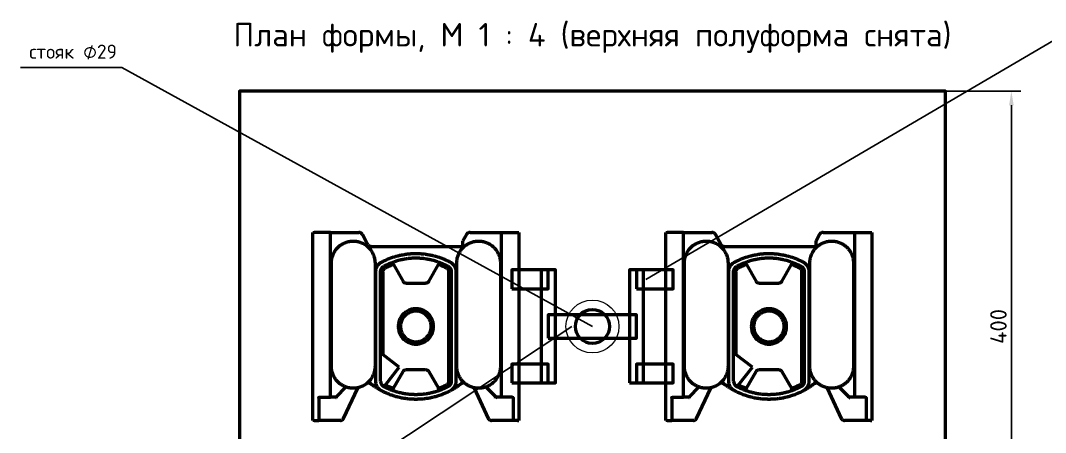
# Model space of a CAD drawing. Header units: millimetres. Extents: x 0 to 841, y 0 to 594.
# Drawn here: x 208.5 to 426.2, y 102.5 to 190 of the extents above; entities that cross this region are included whole.
import ezdxf
from ezdxf.enums import TextEntityAlignment as Align

# ---------------------------------------------------------------- set-up
doc = ezdxf.new("R2010")
doc.units = ezdxf.units.MM
doc.header["$LTSCALE"] = 0.35
doc.layers.add('08_ТЕКСТ', color=7, linetype='Continuous')
doc.layers.add('09_РАЗМЕРЫ', color=7, linetype='Continuous')
doc.layers.add('20_ВИДИМЫЕ', color=7, linetype='Continuous', lineweight=50)
doc.layers.add('22_ТОНКИЕ', color=7, linetype='Continuous', lineweight=18)
doc.styles.add('ГОСТ', font='isocpeur.ttf')
doc.dimstyles.new('ГОСТ', dxfattribs={"dimtxt": 3.5, "dimasz": 3, "dimexe": 2, "dimexo": 0, "dimgap": 1, "dimtad": 1, "dimdec": 1, "dimtxsty": 'ГОСТ', "dimcen": 2.5, "dimclrd": 7, "dimclre": 7, "dimclrt": 7, "dimazin": 3, "dimtfac": 1, "dimtmove": 0, "dimatfit": 3, "dimarcsym": 0})

msp = doc.modelspace()

# ---------------------------------------------------------------- linework, layer by layer
at = {"layer": '09_РАЗМЕРЫ'}
for p, q in [((341.38, 135), (430, 187)), ((230, 180), (208.5, 180)), ((330, 125), (230, 180)), ((325.62, 125), (220, 55))]:
    msp.add_line(p, q, dxfattribs=at)
at = {"layer": '20_ВИДИМЫЕ'}
for points in [[(255, 75), (405, 75), (405, 175), (255, 175)], [(312.88, 133), (320.62, 133), (320.62, 137), (312.88, 137)], [(319.12, 113), (322.12, 113), (322.12, 137), (319.12, 137)], [(337.88, 113), (340.88, 113), (340.88, 137), (337.88, 137)], [(339.38, 133), (347.12, 133), (347.12, 137), (339.38, 137)], [(320.62, 122.5), (339.38, 122.5), (339.38, 127.5), (320.62, 127.5)], [(312.88, 113), (320.62, 113), (320.62, 117), (312.88, 117)], [(339.38, 113), (347.12, 113), (347.12, 117), (339.38, 117)]]:
    msp.add_lwpolyline(points, close=True, dxfattribs=at)
for points in [[(270.62, 145), (270.63, 145), (270.66, 145), (270.69, 145), (270.75, 145), (270.82, 145), (270.9, 145)], [(270.62, 105), (270.62, 145)], [(274.36, 145), (270.9, 145)], [(274.36, 145), (274.37, 145), (274.39, 145), (274.43, 145), (274.49, 145), (274.55, 145), (274.61, 145)], [(274.36, 110), (274.36, 145)], [(274.61, 145), (280.35, 145)], [(281.12, 144.54), (281.04, 144.67), (280.93, 144.78), (280.8, 144.88), (280.66, 144.94), (280.51, 144.99), (280.35, 145)], [(282.25, 142.46), (281.12, 144.54)], [(303.25, 144.55), (302.5, 143.18)], [(304.02, 145), (303.86, 144.99), (303.71, 144.94), (303.57, 144.88), (303.45, 144.79), (303.34, 144.67), (303.25, 144.55)], [(304.02, 145), (310.39, 145)], [(310.39, 145), (310.45, 145), (310.51, 145), (310.57, 145), (310.61, 145), (310.63, 145), (310.64, 145)], [(310.64, 145), (314.1, 145)], [(310.64, 145), (310.64, 110)], [(314.1, 145), (314.18, 145), (314.25, 145), (314.31, 145), (314.34, 145), (314.37, 145), (314.38, 145)], [(314.38, 145), (314.38, 105)], [(345.62, 145), (345.63, 145), (345.66, 145), (345.69, 145), (345.75, 145), (345.82, 145), (345.9, 145)], [(345.62, 105), (345.62, 145)], [(349.36, 145), (345.9, 145)], [(349.36, 145), (349.37, 145), (349.39, 145), (349.43, 145), (349.49, 145), (349.55, 145), (349.61, 145)], [(349.36, 110), (349.36, 145)], [(349.61, 145), (355.35, 145)], [(356.12, 144.54), (356.04, 144.67), (355.93, 144.78), (355.8, 144.88), (355.66, 144.94), (355.51, 144.99), (355.35, 145)], [(357.25, 142.46), (356.12, 144.54)], [(378.25, 144.55), (377.5, 143.18)], [(379.02, 145), (378.86, 144.99), (378.71, 144.94), (378.57, 144.88), (378.45, 144.79), (378.34, 144.67), (378.25, 144.55)], [(379.02, 145), (385.39, 145)], [(385.39, 145), (385.45, 145), (385.51, 145), (385.57, 145), (385.61, 145), (385.63, 145), (385.64, 145)], [(385.64, 145), (389.1, 145)], [(385.64, 145), (385.64, 110)], [(389.1, 145), (389.18, 145), (389.25, 145), (389.31, 145), (389.34, 145), (389.37, 145), (389.38, 145)], [(389.38, 145), (389.38, 105)], [(274.56, 138.5), (274.56, 138.7), (274.57, 138.9), (274.59, 139.1), (274.63, 139.3), (274.66, 139.5), (274.71, 139.7), (274.77, 139.89), (274.83, 140.08), (274.91, 140.27), (274.99, 140.45), (275.08, 140.64), (275.17, 140.81), (275.28, 140.99), (275.39, 141.15), (275.51, 141.32), (275.64, 141.47), (275.77, 141.62), (275.91, 141.77), (276.06, 141.91), (276.21, 142.04), (276.36, 142.17), (276.53, 142.29), (276.69, 142.4), (276.87, 142.51), (277.04, 142.6), (277.23, 142.69), (277.41, 142.77), (277.6, 142.85), (277.79, 142.91), (277.98, 142.97), (278.18, 143.02), (278.38, 143.05), (278.58, 143.09), (278.78, 143.11), (278.98, 143.12), (279.18, 143.12), (279.38, 143.12), (279.58, 143.11), (279.78, 143.09), (279.98, 143.05), (280.18, 143.02), (280.38, 142.97), (280.57, 142.91), (280.76, 142.85), (280.95, 142.77), (281.13, 142.69), (281.32, 142.6), (281.49, 142.51), (281.67, 142.4), (281.83, 142.29), (282, 142.17), (282.15, 142.04), (282.3, 141.91), (282.45, 141.77), (282.59, 141.62), (282.72, 141.47), (282.85, 141.32), (282.97, 141.15), (283.08, 140.99), (283.19, 140.81), (283.28, 140.64), (283.37, 140.45), (283.45, 140.27), (283.53, 140.08), (283.59, 139.89), (283.65, 139.7), (283.7, 139.5), (283.73, 139.3), (283.77, 139.1), (283.79, 138.9), (283.8, 138.7), (283.81, 138.5)], [(283.02, 142), (282.87, 142.01), (282.71, 142.06), (282.57, 142.12), (282.45, 142.22), (282.34, 142.33), (282.25, 142.46)], [(283.02, 142), (302.5, 142)], [(301.19, 138.5), (301.2, 138.7), (301.21, 138.9), (301.23, 139.1), (301.27, 139.3), (301.3, 139.5), (301.35, 139.7), (301.41, 139.89), (301.47, 140.08), (301.55, 140.27), (301.63, 140.45), (301.72, 140.64), (301.81, 140.81), (301.92, 140.99), (302.03, 141.15), (302.15, 141.32), (302.28, 141.47), (302.41, 141.62), (302.55, 141.77), (302.7, 141.91), (302.85, 142.04), (303, 142.17), (303.17, 142.29), (303.33, 142.4), (303.51, 142.51), (303.68, 142.6), (303.87, 142.69), (304.05, 142.77), (304.24, 142.85), (304.43, 142.91), (304.62, 142.97), (304.82, 143.02), (305.02, 143.05), (305.22, 143.09), (305.42, 143.11), (305.62, 143.12), (305.82, 143.12), (306.02, 143.12), (306.22, 143.11), (306.42, 143.09), (306.62, 143.05), (306.82, 143.02), (307.02, 142.97), (307.21, 142.91), (307.4, 142.85), (307.59, 142.77), (307.77, 142.69), (307.96, 142.6), (308.13, 142.51), (308.31, 142.4), (308.47, 142.29), (308.64, 142.17), (308.79, 142.04), (308.94, 141.91), (309.09, 141.77), (309.23, 141.62), (309.36, 141.47), (309.49, 141.32), (309.61, 141.15), (309.72, 140.99), (309.83, 140.81), (309.92, 140.64), (310.01, 140.45), (310.09, 140.27), (310.17, 140.08), (310.23, 139.89), (310.29, 139.7), (310.34, 139.5), (310.37, 139.3), (310.41, 139.1), (310.43, 138.9), (310.44, 138.7), (310.44, 138.5)], [(302.5, 142), (302.5, 143.18)], [(349.56, 138.5), (349.56, 138.7), (349.57, 138.9), (349.59, 139.1), (349.63, 139.3), (349.66, 139.5), (349.71, 139.7), (349.77, 139.89), (349.83, 140.08), (349.91, 140.27), (349.99, 140.45), (350.08, 140.64), (350.17, 140.81), (350.28, 140.99), (350.39, 141.15), (350.51, 141.32), (350.64, 141.47), (350.77, 141.62), (350.91, 141.77), (351.06, 141.91), (351.21, 142.04), (351.36, 142.17), (351.53, 142.29), (351.69, 142.4), (351.87, 142.51), (352.04, 142.6), (352.23, 142.69), (352.41, 142.77), (352.6, 142.85), (352.79, 142.91), (352.98, 142.97), (353.18, 143.02), (353.38, 143.05), (353.58, 143.09), (353.78, 143.11), (353.98, 143.12), (354.18, 143.12), (354.38, 143.12), (354.58, 143.11), (354.78, 143.09), (354.98, 143.05), (355.18, 143.02), (355.38, 142.97), (355.57, 142.91), (355.76, 142.85), (355.95, 142.77), (356.13, 142.69), (356.32, 142.6), (356.49, 142.51), (356.67, 142.4), (356.83, 142.29), (357, 142.17), (357.15, 142.04), (357.3, 141.91), (357.45, 141.77), (357.59, 141.62), (357.72, 141.47), (357.85, 141.32), (357.97, 141.15), (358.08, 140.99), (358.19, 140.81), (358.28, 140.64), (358.37, 140.45), (358.45, 140.27), (358.53, 140.08), (358.59, 139.89), (358.65, 139.7), (358.7, 139.5), (358.73, 139.3), (358.77, 139.1), (358.79, 138.9), (358.8, 138.7), (358.81, 138.5)], [(358.02, 142), (357.87, 142.01), (357.71, 142.06), (357.57, 142.12), (357.45, 142.22), (357.34, 142.33), (357.25, 142.46)], [(358.02, 142), (377.5, 142)], [(376.19, 138.5), (376.2, 138.7), (376.21, 138.9), (376.23, 139.1), (376.27, 139.3), (376.3, 139.5), (376.35, 139.7), (376.41, 139.89), (376.47, 140.08), (376.55, 140.27), (376.63, 140.45), (376.72, 140.64), (376.81, 140.81), (376.92, 140.99), (377.03, 141.15), (377.15, 141.32), (377.28, 141.47), (377.41, 141.62), (377.55, 141.77), (377.7, 141.91), (377.85, 142.04), (378, 142.17), (378.17, 142.29), (378.33, 142.4), (378.51, 142.51), (378.68, 142.6), (378.87, 142.69), (379.05, 142.77), (379.24, 142.85), (379.43, 142.91), (379.62, 142.97), (379.82, 143.02), (380.02, 143.05), (380.22, 143.09), (380.42, 143.11), (380.62, 143.12), (380.82, 143.12), (381.02, 143.12), (381.22, 143.11), (381.42, 143.09), (381.62, 143.05), (381.82, 143.02), (382.02, 142.97), (382.21, 142.91), (382.4, 142.85), (382.59, 142.77), (382.77, 142.69), (382.96, 142.6), (383.13, 142.51), (383.31, 142.4), (383.47, 142.29), (383.64, 142.17), (383.79, 142.04), (383.94, 141.91), (384.09, 141.77), (384.23, 141.62), (384.36, 141.47), (384.49, 141.32), (384.61, 141.15), (384.72, 140.99), (384.83, 140.81), (384.92, 140.64), (385.01, 140.45), (385.09, 140.27), (385.17, 140.08), (385.23, 139.89), (385.29, 139.7), (385.34, 139.5), (385.37, 139.3), (385.41, 139.1), (385.43, 138.9), (385.44, 138.7), (385.44, 138.5)], [(377.5, 142), (377.5, 143.18)], [(285.19, 138.67), (285.37, 138.76), (285.54, 138.85), (285.72, 138.94), (285.9, 139.03), (286.09, 139.11), (286.27, 139.19), (286.45, 139.27), (286.64, 139.35), (286.82, 139.42), (287.01, 139.5), (287.2, 139.57), (287.39, 139.63), (287.58, 139.7), (287.77, 139.76), (287.96, 139.82), (288.15, 139.88), (288.34, 139.93), (288.54, 139.98), (288.73, 140.03), (288.93, 140.08), (289.12, 140.13), (289.32, 140.17), (289.51, 140.21), (289.71, 140.25), (289.91, 140.28), (290.11, 140.31), (290.3, 140.34), (290.5, 140.37), (290.7, 140.4), (290.9, 140.42), (291.1, 140.44), (291.3, 140.45), (291.5, 140.47), (291.7, 140.48), (291.9, 140.49), (292.1, 140.49), (292.3, 140.5), (292.5, 140.5), (292.7, 140.5), (292.9, 140.49), (293.1, 140.49), (293.3, 140.48), (293.5, 140.47), (293.7, 140.45), (293.9, 140.44), (294.1, 140.42), (294.3, 140.4), (294.5, 140.37), (294.7, 140.34), (294.89, 140.31), (295.09, 140.28), (295.29, 140.25), (295.49, 140.21), (295.68, 140.17), (295.88, 140.13), (296.07, 140.08), (296.27, 140.03), (296.46, 139.98), (296.66, 139.93), (296.85, 139.88), (297.04, 139.82), (297.23, 139.76), (297.42, 139.7), (297.61, 139.63), (297.8, 139.57), (297.99, 139.5), (298.18, 139.42), (298.36, 139.35), (298.55, 139.27), (298.73, 139.19), (298.91, 139.11), (299.1, 139.03), (299.28, 138.94), (299.46, 138.85), (299.63, 138.76), (299.81, 138.67)], [(297.07, 138.76), (296.87, 138.82), (296.68, 138.88), (296.49, 138.94), (296.29, 139), (296.1, 139.05), (295.9, 139.1), (295.7, 139.14), (295.51, 139.18), (295.31, 139.23), (295.11, 139.26), (294.91, 139.3), (294.71, 139.33), (294.51, 139.36), (294.31, 139.39), (294.11, 139.41), (293.91, 139.43), (293.71, 139.45), (293.51, 139.46), (293.31, 139.48), (293.11, 139.49), (292.9, 139.49), (292.7, 139.5), (292.5, 139.5), (292.3, 139.5), (292.1, 139.49), (291.89, 139.49), (291.69, 139.48), (291.49, 139.46), (291.29, 139.45), (291.09, 139.43), (290.89, 139.41), (290.69, 139.39), (290.49, 139.36), (290.29, 139.33), (290.09, 139.3), (289.89, 139.26), (289.69, 139.23), (289.49, 139.18), (289.3, 139.14), (289.1, 139.1), (288.9, 139.05), (288.71, 139), (288.51, 138.94), (288.32, 138.88), (288.13, 138.82), (287.93, 138.76)], [(360.19, 138.67), (360.37, 138.76), (360.54, 138.85), (360.72, 138.94), (360.9, 139.03), (361.09, 139.11), (361.27, 139.19), (361.45, 139.27), (361.64, 139.35), (361.82, 139.42), (362.01, 139.5), (362.2, 139.57), (362.39, 139.63), (362.58, 139.7), (362.77, 139.76), (362.96, 139.82), (363.15, 139.88), (363.34, 139.93), (363.54, 139.98), (363.73, 140.03), (363.93, 140.08), (364.12, 140.13), (364.32, 140.17), (364.51, 140.21), (364.71, 140.25), (364.91, 140.28), (365.11, 140.31), (365.3, 140.34), (365.5, 140.37), (365.7, 140.4), (365.9, 140.42), (366.1, 140.44), (366.3, 140.45), (366.5, 140.47), (366.7, 140.48), (366.9, 140.49), (367.1, 140.49), (367.3, 140.5), (367.5, 140.5), (367.7, 140.5), (367.9, 140.49), (368.1, 140.49), (368.3, 140.48), (368.5, 140.47), (368.7, 140.45), (368.9, 140.44), (369.1, 140.42), (369.3, 140.4), (369.5, 140.37), (369.7, 140.34), (369.89, 140.31), (370.09, 140.28), (370.29, 140.25), (370.49, 140.21), (370.68, 140.17), (370.88, 140.13), (371.07, 140.08), (371.27, 140.03), (371.46, 139.98), (371.66, 139.93), (371.85, 139.88), (372.04, 139.82), (372.23, 139.76), (372.42, 139.7), (372.61, 139.63), (372.8, 139.57), (372.99, 139.5), (373.18, 139.42), (373.36, 139.35), (373.55, 139.27), (373.73, 139.19), (373.91, 139.11), (374.1, 139.03), (374.28, 138.94), (374.46, 138.85), (374.63, 138.76), (374.81, 138.67)], [(372.07, 138.76), (371.87, 138.82), (371.68, 138.88), (371.49, 138.94), (371.29, 139), (371.1, 139.05), (370.9, 139.1), (370.7, 139.14), (370.51, 139.18), (370.31, 139.23), (370.11, 139.26), (369.91, 139.3), (369.71, 139.33), (369.51, 139.36), (369.31, 139.39), (369.11, 139.41), (368.91, 139.43), (368.71, 139.45), (368.51, 139.46), (368.31, 139.48), (368.11, 139.49), (367.9, 139.49), (367.7, 139.5), (367.5, 139.5), (367.3, 139.5), (367.1, 139.49), (366.89, 139.49), (366.69, 139.48), (366.49, 139.46), (366.29, 139.45), (366.09, 139.43), (365.89, 139.41), (365.69, 139.39), (365.49, 139.36), (365.29, 139.33), (365.09, 139.3), (364.89, 139.26), (364.69, 139.23), (364.49, 139.18), (364.3, 139.14), (364.1, 139.1), (363.9, 139.05), (363.71, 139), (363.51, 138.94), (363.32, 138.88), (363.13, 138.82), (362.93, 138.76)], [(274.56, 138.5), (274.56, 138.62), (274.56, 138.74), (274.57, 138.86), (274.58, 138.98), (274.59, 139.1), (274.61, 139.22)], [(274.56, 116.5), (274.56, 138.5)], [(283.81, 138.5), (283.81, 116.5)], [(284, 136.68), (284.01, 136.89), (284.04, 137.09), (284.08, 137.28), (284.14, 137.48), (284.22, 137.66), (284.32, 137.84), (284.43, 138.01), (284.56, 138.17), (284.7, 138.31), (284.85, 138.45), (285.01, 138.56), (285.19, 138.67)], [(285, 136.68), (285.02, 136.91), (285.08, 137.12), (285.18, 137.33), (285.31, 137.51), (285.47, 137.66), (285.66, 137.79)], [(285.9, 137.34), (285.78, 137.27), (285.69, 137.18), (285.61, 137.07), (285.55, 136.95), (285.51, 136.82), (285.5, 136.68)], [(285.66, 137.79), (285.85, 137.89), (286.05, 137.99), (286.25, 138.08), (286.44, 138.17), (286.64, 138.26), (286.84, 138.35), (287.05, 138.44), (287.25, 138.52), (287.45, 138.59)], [(287.71, 138.15), (287.5, 138.08), (287.3, 138), (287.09, 137.91), (286.89, 137.83), (286.69, 137.74), (286.49, 137.64), (286.29, 137.55), (286.09, 137.45), (285.9, 137.34)], [(287.45, 138.59), (287.47, 138.6), (287.52, 138.62), (287.59, 138.65), (287.69, 138.68), (287.81, 138.72), (287.93, 138.76)], [(287.45, 138.59), (287.5, 138.52), (287.54, 138.45), (287.58, 138.37), (287.62, 138.3), (287.67, 138.23), (287.71, 138.15)], [(287.71, 138.15), (289.78, 134.56)], [(295.22, 134.56), (297.29, 138.15)], [(297.07, 138.76), (297.19, 138.72), (297.31, 138.68), (297.4, 138.65), (297.48, 138.62), (297.53, 138.6), (297.55, 138.59)], [(297.29, 138.15), (297.33, 138.23), (297.38, 138.3), (297.42, 138.37), (297.46, 138.45), (297.5, 138.52), (297.55, 138.59)], [(299.1, 137.34), (298.91, 137.45), (298.71, 137.55), (298.51, 137.64), (298.31, 137.74), (298.11, 137.83), (297.91, 137.91), (297.7, 138), (297.5, 138.08), (297.29, 138.15)], [(297.55, 138.59), (297.75, 138.52), (297.95, 138.44), (298.16, 138.35), (298.36, 138.26), (298.56, 138.17), (298.75, 138.08), (298.95, 137.99), (299.15, 137.89), (299.34, 137.79)], [(299.5, 136.68), (299.49, 136.82), (299.45, 136.95), (299.39, 137.07), (299.31, 137.18), (299.22, 137.27), (299.1, 137.34)], [(299.34, 137.79), (299.53, 137.66), (299.69, 137.51), (299.82, 137.33), (299.92, 137.12), (299.98, 136.91), (300, 136.68)], [(299.81, 138.67), (299.99, 138.56), (300.15, 138.45), (300.3, 138.31), (300.44, 138.17), (300.57, 138.01), (300.68, 137.84), (300.78, 137.66), (300.86, 137.48), (300.92, 137.28), (300.96, 137.09), (300.99, 136.89), (301, 136.68)], [(301.19, 116.5), (301.19, 138.5)], [(310.39, 139.22), (310.41, 139.1), (310.42, 138.98), (310.43, 138.86), (310.44, 138.74), (310.44, 138.62), (310.44, 138.5)], [(310.44, 138.5), (310.44, 116.5)], [(349.56, 138.5), (349.56, 138.62), (349.56, 138.74), (349.57, 138.86), (349.58, 138.98), (349.59, 139.1), (349.61, 139.22)], [(349.56, 116.5), (349.56, 138.5)], [(358.81, 138.5), (358.81, 116.5)], [(359, 136.68), (359.01, 136.89), (359.04, 137.09), (359.08, 137.28), (359.14, 137.48), (359.22, 137.66), (359.32, 137.84), (359.43, 138.01), (359.56, 138.17), (359.7, 138.31), (359.85, 138.45), (360.01, 138.56), (360.19, 138.67)], [(360, 136.68), (360.02, 136.91), (360.08, 137.12), (360.18, 137.33), (360.31, 137.51), (360.47, 137.66), (360.66, 137.79)], [(360.9, 137.34), (360.78, 137.27), (360.69, 137.18), (360.61, 137.07), (360.55, 136.95), (360.51, 136.82), (360.5, 136.68)], [(360.66, 137.79), (360.85, 137.89), (361.05, 137.99), (361.25, 138.08), (361.44, 138.17), (361.64, 138.26), (361.84, 138.35), (362.05, 138.44), (362.25, 138.52), (362.45, 138.59)], [(362.71, 138.15), (362.5, 138.08), (362.3, 138), (362.09, 137.91), (361.89, 137.83), (361.69, 137.74), (361.49, 137.64), (361.29, 137.55), (361.09, 137.45), (360.9, 137.34)], [(362.45, 138.59), (362.47, 138.6), (362.52, 138.62), (362.59, 138.65), (362.69, 138.68), (362.81, 138.72), (362.93, 138.76)], [(362.45, 138.59), (362.5, 138.52), (362.54, 138.45), (362.58, 138.37), (362.62, 138.3), (362.67, 138.23), (362.71, 138.15)], [(362.71, 138.15), (364.78, 134.56)], [(370.22, 134.56), (372.29, 138.15)], [(372.07, 138.76), (372.19, 138.72), (372.31, 138.68), (372.4, 138.65), (372.48, 138.62), (372.53, 138.6), (372.55, 138.59)], [(372.29, 138.15), (372.33, 138.23), (372.38, 138.3), (372.42, 138.37), (372.46, 138.45), (372.5, 138.52), (372.55, 138.59)], [(374.1, 137.34), (373.91, 137.45), (373.71, 137.55), (373.51, 137.64), (373.31, 137.74), (373.11, 137.83), (372.91, 137.91), (372.7, 138), (372.5, 138.08), (372.29, 138.15)], [(372.55, 138.59), (372.75, 138.52), (372.95, 138.44), (373.16, 138.35), (373.36, 138.26), (373.56, 138.17), (373.75, 138.08), (373.95, 137.99), (374.15, 137.89), (374.34, 137.79)], [(374.5, 136.68), (374.49, 136.82), (374.45, 136.95), (374.39, 137.07), (374.31, 137.18), (374.22, 137.27), (374.1, 137.34)], [(374.34, 137.79), (374.53, 137.66), (374.69, 137.51), (374.82, 137.33), (374.92, 137.12), (374.98, 136.91), (375, 136.68)], [(374.81, 138.67), (374.99, 138.56), (375.15, 138.45), (375.3, 138.31), (375.44, 138.17), (375.57, 138.01), (375.68, 137.84), (375.78, 137.66), (375.86, 137.48), (375.92, 137.28), (375.96, 137.09), (375.99, 136.89), (376, 136.68)], [(376.19, 116.5), (376.19, 138.5)], [(385.39, 139.22), (385.41, 139.1), (385.42, 138.98), (385.43, 138.86), (385.44, 138.74), (385.44, 138.62), (385.44, 138.5)], [(385.44, 138.5), (385.44, 116.5)], [(284, 113.32), (284, 136.68)], [(285, 119.47), (285, 136.68)], [(285.5, 136.68), (285.5, 119.07)], [(299.5, 113.32), (299.5, 136.68)], [(300, 136.68), (300, 113.32)], [(301, 136.68), (301, 113.32)], [(359, 113.32), (359, 136.68)], [(360, 119.47), (360, 136.68)], [(360.5, 136.68), (360.5, 119.07)], [(374.5, 113.32), (374.5, 136.68)], [(375, 136.68), (375, 113.32)], [(376, 136.68), (376, 113.32)], [(290.43, 134.18), (290.3, 134.19), (290.18, 134.23), (290.06, 134.28), (289.95, 134.36), (289.86, 134.45), (289.78, 134.56)], [(290.43, 134.18), (294.57, 134.18)], [(295.22, 134.56), (295.14, 134.45), (295.05, 134.36), (294.94, 134.28), (294.82, 134.23), (294.7, 134.19), (294.57, 134.18)], [(365.43, 134.18), (365.3, 134.19), (365.18, 134.23), (365.06, 134.28), (364.95, 134.36), (364.86, 134.45), (364.78, 134.56)], [(365.43, 134.18), (369.57, 134.18)], [(370.22, 134.56), (370.14, 134.45), (370.05, 134.36), (369.94, 134.28), (369.82, 134.23), (369.7, 134.19), (369.57, 134.18)], [(288.75, 125), (288.76, 124.79), (288.77, 124.59), (288.8, 124.38), (288.84, 124.18), (288.89, 123.98), (288.95, 123.78), (289.03, 123.59), (289.11, 123.4), (289.2, 123.22), (289.31, 123.04), (289.42, 122.86), (289.54, 122.7), (289.67, 122.54), (289.81, 122.39), (289.96, 122.24), (290.12, 122.11), (290.28, 121.98), (290.45, 121.86), (290.62, 121.75), (290.81, 121.65), (290.99, 121.57), (291.19, 121.49), (291.38, 121.42), (291.58, 121.36), (291.78, 121.32), (291.98, 121.29), (292.19, 121.26), (292.4, 121.25), (292.6, 121.25), (292.81, 121.26), (293.02, 121.29), (293.22, 121.32), (293.42, 121.36), (293.62, 121.42), (293.81, 121.49), (294.01, 121.57), (294.19, 121.65), (294.38, 121.75), (294.55, 121.86), (294.72, 121.98), (294.88, 122.11), (295.04, 122.24), (295.19, 122.39), (295.33, 122.54), (295.46, 122.7), (295.58, 122.86), (295.69, 123.04), (295.8, 123.22), (295.89, 123.4), (295.97, 123.59), (296.05, 123.78), (296.11, 123.98), (296.16, 124.18), (296.2, 124.38), (296.23, 124.59), (296.24, 124.79), (296.25, 125), (296.24, 125.21), (296.23, 125.41), (296.2, 125.62), (296.16, 125.82), (296.11, 126.02), (296.05, 126.22), (295.97, 126.41), (295.89, 126.6), (295.8, 126.78), (295.69, 126.96), (295.58, 127.14), (295.46, 127.3), (295.33, 127.46), (295.19, 127.61), (295.04, 127.76), (294.88, 127.89), (294.72, 128.02), (294.55, 128.14), (294.38, 128.25), (294.19, 128.35), (294.01, 128.43), (293.81, 128.51), (293.62, 128.58), (293.42, 128.64), (293.22, 128.68), (293.02, 128.71), (292.81, 128.74), (292.6, 128.75), (292.4, 128.75), (292.19, 128.74), (291.98, 128.71), (291.78, 128.68), (291.58, 128.64), (291.38, 128.58), (291.19, 128.51), (290.99, 128.43), (290.81, 128.35), (290.62, 128.25), (290.45, 128.14), (290.28, 128.02), (290.12, 127.89), (289.96, 127.76), (289.81, 127.61), (289.67, 127.46), (289.54, 127.3), (289.42, 127.14), (289.31, 126.96), (289.2, 126.78), (289.11, 126.6), (289.03, 126.41), (288.95, 126.22), (288.89, 126.02), (288.84, 125.82), (288.8, 125.62), (288.77, 125.41), (288.76, 125.21), (288.75, 125)], [(296.25, 125), (296.24, 125.21), (296.22, 125.41), (296.2, 125.62), (296.16, 125.82), (296.11, 126.02), (296.04, 126.22), (295.97, 126.41), (295.89, 126.6), (295.8, 126.78), (295.69, 126.96), (295.58, 127.14), (295.46, 127.3), (295.33, 127.46), (295.19, 127.61), (295.04, 127.76), (294.88, 127.89), (294.72, 128.02), (294.55, 128.14), (294.37, 128.25), (294.19, 128.34), (294.01, 128.43), (293.81, 128.51), (293.62, 128.58), (293.42, 128.63), (293.22, 128.68), (293.01, 128.71), (292.81, 128.73), (292.6, 128.75), (292.4, 128.75), (292.19, 128.73), (291.99, 128.71), (291.78, 128.68), (291.58, 128.63), (291.38, 128.58), (291.19, 128.51), (290.99, 128.43), (290.81, 128.34), (290.63, 128.25), (290.45, 128.14), (290.28, 128.02), (290.12, 127.89), (289.96, 127.76), (289.81, 127.61), (289.67, 127.46), (289.54, 127.3), (289.42, 127.14), (289.31, 126.96), (289.2, 126.78), (289.11, 126.6), (289.03, 126.41), (288.96, 126.22), (288.89, 126.02), (288.84, 125.82), (288.8, 125.62), (288.78, 125.41), (288.76, 125.21), (288.75, 125), (288.76, 124.79), (288.78, 124.59), (288.8, 124.38), (288.84, 124.18), (288.89, 123.98), (288.96, 123.78), (289.03, 123.59), (289.11, 123.4), (289.2, 123.22), (289.31, 123.04), (289.42, 122.86), (289.54, 122.7), (289.67, 122.54), (289.81, 122.39), (289.96, 122.24), (290.12, 122.11), (290.28, 121.98), (290.45, 121.86), (290.63, 121.75), (290.81, 121.66), (290.99, 121.57), (291.19, 121.49), (291.38, 121.42), (291.58, 121.37), (291.78, 121.32), (291.99, 121.29), (292.19, 121.27), (292.4, 121.25), (292.6, 121.25), (292.81, 121.27), (293.01, 121.29), (293.22, 121.32), (293.42, 121.37), (293.62, 121.42), (293.81, 121.49), (294.01, 121.57), (294.19, 121.66), (294.37, 121.75), (294.55, 121.86), (294.72, 121.98), (294.88, 122.11), (295.04, 122.24), (295.19, 122.39), (295.33, 122.54), (295.46, 122.7), (295.58, 122.86), (295.69, 123.04), (295.8, 123.22), (295.89, 123.4), (295.97, 123.59), (296.04, 123.78), (296.11, 123.98), (296.16, 124.18), (296.2, 124.38), (296.22, 124.59), (296.24, 124.79), (296.25, 125)], [(363.75, 125), (363.76, 124.79), (363.77, 124.59), (363.8, 124.38), (363.84, 124.18), (363.89, 123.98), (363.95, 123.78), (364.03, 123.59), (364.11, 123.4), (364.2, 123.22), (364.31, 123.04), (364.42, 122.86), (364.54, 122.7), (364.67, 122.54), (364.81, 122.39), (364.96, 122.24), (365.12, 122.11), (365.28, 121.98), (365.45, 121.86), (365.62, 121.75), (365.81, 121.65), (365.99, 121.57), (366.19, 121.49), (366.38, 121.42), (366.58, 121.36), (366.78, 121.32), (366.98, 121.29), (367.19, 121.26), (367.4, 121.25), (367.6, 121.25), (367.81, 121.26), (368.02, 121.29), (368.22, 121.32), (368.42, 121.36), (368.62, 121.42), (368.81, 121.49), (369.01, 121.57), (369.19, 121.65), (369.38, 121.75), (369.55, 121.86), (369.72, 121.98), (369.88, 122.11), (370.04, 122.24), (370.19, 122.39), (370.33, 122.54), (370.46, 122.7), (370.58, 122.86), (370.69, 123.04), (370.8, 123.22), (370.89, 123.4), (370.97, 123.59), (371.05, 123.78), (371.11, 123.98), (371.16, 124.18), (371.2, 124.38), (371.23, 124.59), (371.24, 124.79), (371.25, 125), (371.24, 125.21), (371.23, 125.41), (371.2, 125.62), (371.16, 125.82), (371.11, 126.02), (371.05, 126.22), (370.97, 126.41), (370.89, 126.6), (370.8, 126.78), (370.69, 126.96), (370.58, 127.14), (370.46, 127.3), (370.33, 127.46), (370.19, 127.61), (370.04, 127.76), (369.88, 127.89), (369.72, 128.02), (369.55, 128.14), (369.38, 128.25), (369.19, 128.35), (369.01, 128.43), (368.81, 128.51), (368.62, 128.58), (368.42, 128.64), (368.22, 128.68), (368.02, 128.71), (367.81, 128.74), (367.6, 128.75), (367.4, 128.75), (367.19, 128.74), (366.98, 128.71), (366.78, 128.68), (366.58, 128.64), (366.38, 128.58), (366.19, 128.51), (365.99, 128.43), (365.81, 128.35), (365.62, 128.25), (365.45, 128.14), (365.28, 128.02), (365.12, 127.89), (364.96, 127.76), (364.81, 127.61), (364.67, 127.46), (364.54, 127.3), (364.42, 127.14), (364.31, 126.96), (364.2, 126.78), (364.11, 126.6), (364.03, 126.41), (363.95, 126.22), (363.89, 126.02), (363.84, 125.82), (363.8, 125.62), (363.77, 125.41), (363.76, 125.21), (363.75, 125)], [(371.25, 125), (371.24, 125.21), (371.22, 125.41), (371.2, 125.62), (371.16, 125.82), (371.11, 126.02), (371.04, 126.22), (370.97, 126.41), (370.89, 126.6), (370.8, 126.78), (370.69, 126.96), (370.58, 127.14), (370.46, 127.3), (370.33, 127.46), (370.19, 127.61), (370.04, 127.76), (369.88, 127.89), (369.72, 128.02), (369.55, 128.14), (369.37, 128.25), (369.19, 128.34), (369.01, 128.43), (368.81, 128.51), (368.62, 128.58), (368.42, 128.63), (368.22, 128.68), (368.01, 128.71), (367.81, 128.73), (367.6, 128.75), (367.4, 128.75), (367.19, 128.73), (366.99, 128.71), (366.78, 128.68), (366.58, 128.63), (366.38, 128.58), (366.19, 128.51), (365.99, 128.43), (365.81, 128.34), (365.63, 128.25), (365.45, 128.14), (365.28, 128.02), (365.12, 127.89), (364.96, 127.76), (364.81, 127.61), (364.67, 127.46), (364.54, 127.3), (364.42, 127.14), (364.31, 126.96), (364.2, 126.78), (364.11, 126.6), (364.03, 126.41), (363.96, 126.22), (363.89, 126.02), (363.84, 125.82), (363.8, 125.62), (363.78, 125.41), (363.76, 125.21), (363.75, 125), (363.76, 124.79), (363.78, 124.59), (363.8, 124.38), (363.84, 124.18), (363.89, 123.98), (363.96, 123.78), (364.03, 123.59), (364.11, 123.4), (364.2, 123.22), (364.31, 123.04), (364.42, 122.86), (364.54, 122.7), (364.67, 122.54), (364.81, 122.39), (364.96, 122.24), (365.12, 122.11), (365.28, 121.98), (365.45, 121.86), (365.63, 121.75), (365.81, 121.66), (365.99, 121.57), (366.19, 121.49), (366.38, 121.42), (366.58, 121.37), (366.78, 121.32), (366.99, 121.29), (367.19, 121.27), (367.4, 121.25), (367.6, 121.25), (367.81, 121.27), (368.01, 121.29), (368.22, 121.32), (368.42, 121.37), (368.62, 121.42), (368.81, 121.49), (369.01, 121.57), (369.19, 121.66), (369.37, 121.75), (369.55, 121.86), (369.72, 121.98), (369.88, 122.11), (370.04, 122.24), (370.19, 122.39), (370.33, 122.54), (370.46, 122.7), (370.58, 122.86), (370.69, 123.04), (370.8, 123.22), (370.89, 123.4), (370.97, 123.59), (371.04, 123.78), (371.11, 123.98), (371.16, 124.18), (371.2, 124.38), (371.22, 124.59), (371.24, 124.79), (371.25, 125)], [(295.75, 125), (295.74, 125.21), (295.72, 125.41), (295.69, 125.62), (295.65, 125.82), (295.59, 126.01), (295.52, 126.21), (295.43, 126.4), (295.34, 126.58), (295.23, 126.76), (295.12, 126.93), (294.99, 127.09), (294.85, 127.24), (294.71, 127.39), (294.55, 127.52), (294.39, 127.65), (294.21, 127.76), (294.03, 127.86), (293.85, 127.96), (293.66, 128.04), (293.46, 128.1), (293.27, 128.16), (293.06, 128.2), (292.86, 128.23), (292.65, 128.25), (292.45, 128.25), (292.24, 128.24), (292.04, 128.22), (291.83, 128.18), (291.63, 128.13), (291.44, 128.07), (291.24, 128), (291.06, 127.91), (290.88, 127.81), (290.7, 127.71), (290.53, 127.59), (290.37, 127.46), (290.22, 127.32), (290.08, 127.17), (289.95, 127.01), (289.82, 126.84), (289.71, 126.67), (289.61, 126.49), (289.52, 126.3), (289.45, 126.11), (289.38, 125.92), (289.33, 125.72), (289.29, 125.51), (289.26, 125.31), (289.25, 125.1), (289.25, 124.9), (289.26, 124.69), (289.29, 124.49), (289.33, 124.28), (289.38, 124.08), (289.45, 123.89), (289.52, 123.7), (289.61, 123.51), (289.71, 123.33), (289.82, 123.16), (289.95, 122.99), (290.08, 122.83), (290.22, 122.68), (290.37, 122.54), (290.53, 122.41), (290.7, 122.29), (290.88, 122.19), (291.06, 122.09), (291.24, 122), (291.44, 121.93), (291.63, 121.87), (291.83, 121.82), (292.04, 121.78), (292.24, 121.76), (292.45, 121.75), (292.65, 121.75), (292.86, 121.77), (293.06, 121.8), (293.27, 121.84), (293.46, 121.9), (293.66, 121.96), (293.85, 122.04), (294.03, 122.14), (294.21, 122.24), (294.39, 122.35), (294.55, 122.48), (294.71, 122.61), (294.85, 122.76), (294.99, 122.91), (295.12, 123.07), (295.23, 123.24), (295.34, 123.42), (295.43, 123.6), (295.52, 123.79), (295.59, 123.99), (295.65, 124.18), (295.69, 124.38), (295.72, 124.59), (295.74, 124.79), (295.75, 125)], [(370.75, 125), (370.74, 125.21), (370.72, 125.41), (370.69, 125.62), (370.65, 125.82), (370.59, 126.01), (370.52, 126.21), (370.43, 126.4), (370.34, 126.58), (370.23, 126.76), (370.12, 126.93), (369.99, 127.09), (369.85, 127.24), (369.71, 127.39), (369.55, 127.52), (369.39, 127.65), (369.21, 127.76), (369.03, 127.86), (368.85, 127.96), (368.66, 128.04), (368.46, 128.1), (368.27, 128.16), (368.06, 128.2), (367.86, 128.23), (367.65, 128.25), (367.45, 128.25), (367.24, 128.24), (367.04, 128.22), (366.83, 128.18), (366.63, 128.13), (366.44, 128.07), (366.24, 128), (366.06, 127.91), (365.88, 127.81), (365.7, 127.71), (365.53, 127.59), (365.37, 127.46), (365.22, 127.32), (365.08, 127.17), (364.95, 127.01), (364.82, 126.84), (364.71, 126.67), (364.61, 126.49), (364.52, 126.3), (364.45, 126.11), (364.38, 125.92), (364.33, 125.72), (364.29, 125.51), (364.26, 125.31), (364.25, 125.1), (364.25, 124.9), (364.26, 124.69), (364.29, 124.49), (364.33, 124.28), (364.38, 124.08), (364.45, 123.89), (364.52, 123.7), (364.61, 123.51), (364.71, 123.33), (364.82, 123.16), (364.95, 122.99), (365.08, 122.83), (365.22, 122.68), (365.37, 122.54), (365.53, 122.41), (365.7, 122.29), (365.88, 122.19), (366.06, 122.09), (366.24, 122), (366.44, 121.93), (366.63, 121.87), (366.83, 121.82), (367.04, 121.78), (367.24, 121.76), (367.45, 121.75), (367.65, 121.75), (367.86, 121.77), (368.06, 121.8), (368.27, 121.84), (368.46, 121.9), (368.66, 121.96), (368.85, 122.04), (369.03, 122.14), (369.21, 122.24), (369.39, 122.35), (369.55, 122.48), (369.71, 122.61), (369.85, 122.76), (369.99, 122.91), (370.12, 123.07), (370.23, 123.24), (370.34, 123.42), (370.43, 123.6), (370.52, 123.79), (370.59, 123.99), (370.65, 124.18), (370.69, 124.38), (370.72, 124.59), (370.74, 124.79), (370.75, 125)], [(289.04, 123.56), (289.04, 123.55), (289.05, 123.52), (289.07, 123.48), (289.09, 123.43), (289.12, 123.38), (289.15, 123.32)], [(295.96, 123.56), (295.96, 123.55), (295.95, 123.52), (295.93, 123.48), (295.91, 123.43), (295.88, 123.38), (295.85, 123.32)], [(364.04, 123.56), (364.04, 123.55), (364.05, 123.52), (364.07, 123.48), (364.09, 123.43), (364.12, 123.38), (364.15, 123.32)], [(370.96, 123.56), (370.96, 123.55), (370.95, 123.52), (370.93, 123.48), (370.91, 123.43), (370.88, 123.38), (370.85, 123.32)], [(285.5, 119.07), (285, 119.47)], [(285, 113.32), (285, 119.47)], [(288.97, 116.32), (285.5, 119.07)], [(360.5, 119.07), (360, 119.47)], [(360, 113.32), (360, 119.47)], [(363.97, 116.32), (360.5, 119.07)], [(274.61, 115.78), (274.59, 115.9), (274.58, 116.02), (274.57, 116.14), (274.56, 116.26), (274.56, 116.38), (274.56, 116.5)], [(283.81, 116.5), (283.8, 116.3), (283.79, 116.1), (283.77, 115.9), (283.73, 115.7), (283.7, 115.5), (283.65, 115.3), (283.59, 115.11), (283.53, 114.92), (283.45, 114.73), (283.37, 114.55), (283.28, 114.36), (283.19, 114.19), (283.08, 114.01), (282.97, 113.85), (282.85, 113.68), (282.72, 113.53), (282.59, 113.38), (282.45, 113.23), (282.3, 113.09), (282.15, 112.96), (282, 112.83), (281.83, 112.71), (281.67, 112.6), (281.49, 112.49), (281.32, 112.4), (281.13, 112.31), (280.95, 112.23), (280.76, 112.15), (280.57, 112.09), (280.38, 112.03), (280.18, 111.98), (279.98, 111.95), (279.78, 111.91), (279.58, 111.89), (279.38, 111.88), (279.18, 111.88), (278.98, 111.88), (278.78, 111.89), (278.58, 111.91), (278.38, 111.95), (278.18, 111.98), (277.98, 112.03), (277.79, 112.09), (277.6, 112.15), (277.41, 112.23), (277.23, 112.31), (277.04, 112.4), (276.87, 112.49), (276.69, 112.6), (276.53, 112.71), (276.36, 112.83), (276.21, 112.96), (276.06, 113.09), (275.91, 113.23), (275.77, 113.38), (275.64, 113.53), (275.51, 113.68), (275.39, 113.85), (275.28, 114.01), (275.17, 114.19), (275.08, 114.36), (274.99, 114.55), (274.91, 114.73), (274.83, 114.92), (274.77, 115.11), (274.71, 115.3), (274.66, 115.5), (274.63, 115.7), (274.59, 115.9), (274.57, 116.1), (274.56, 116.3), (274.56, 116.5)], [(286.02, 112.59), (288.97, 116.32)], [(287.71, 111.85), (289.78, 115.44)], [(289.78, 115.44), (289.86, 115.55), (289.95, 115.64), (290.06, 115.72), (290.18, 115.77), (290.3, 115.81), (290.43, 115.82)], [(290.43, 115.82), (294.57, 115.82)], [(294.57, 115.82), (294.7, 115.81), (294.82, 115.77), (294.94, 115.72), (295.05, 115.64), (295.14, 115.55), (295.22, 115.44)], [(295.22, 115.44), (297.29, 111.85)], [(310.44, 116.5), (310.44, 116.3), (310.43, 116.1), (310.41, 115.9), (310.37, 115.7), (310.34, 115.5), (310.29, 115.3), (310.23, 115.11), (310.17, 114.92), (310.09, 114.73), (310.01, 114.55), (309.92, 114.36), (309.83, 114.19), (309.72, 114.01), (309.61, 113.85), (309.49, 113.68), (309.36, 113.53), (309.23, 113.38), (309.09, 113.23), (308.94, 113.09), (308.79, 112.96), (308.64, 112.83), (308.47, 112.71), (308.31, 112.6), (308.13, 112.49), (307.96, 112.4), (307.77, 112.31), (307.59, 112.23), (307.4, 112.15), (307.21, 112.09), (307.02, 112.03), (306.82, 111.98), (306.62, 111.95), (306.42, 111.91), (306.22, 111.89), (306.02, 111.88), (305.82, 111.88), (305.62, 111.88), (305.42, 111.89), (305.22, 111.91), (305.02, 111.95), (304.82, 111.98), (304.62, 112.03), (304.43, 112.09), (304.24, 112.15), (304.05, 112.23), (303.87, 112.31), (303.68, 112.4), (303.51, 112.49), (303.33, 112.6), (303.17, 112.71), (303, 112.83), (302.85, 112.96), (302.7, 113.09), (302.55, 113.23), (302.41, 113.38), (302.28, 113.53), (302.15, 113.68), (302.03, 113.85), (301.92, 114.01), (301.81, 114.19), (301.72, 114.36), (301.63, 114.55), (301.55, 114.73), (301.47, 114.92), (301.41, 115.11), (301.35, 115.3), (301.3, 115.5), (301.27, 115.7), (301.23, 115.9), (301.21, 116.1), (301.2, 116.3), (301.19, 116.5)], [(310.44, 116.5), (310.44, 116.38), (310.44, 116.26), (310.43, 116.14), (310.42, 116.02), (310.41, 115.9), (310.39, 115.78)], [(349.61, 115.78), (349.59, 115.9), (349.58, 116.02), (349.57, 116.14), (349.56, 116.26), (349.56, 116.38), (349.56, 116.5)], [(358.81, 116.5), (358.8, 116.3), (358.79, 116.1), (358.77, 115.9), (358.73, 115.7), (358.7, 115.5), (358.65, 115.3), (358.59, 115.11), (358.53, 114.92), (358.45, 114.73), (358.37, 114.55), (358.28, 114.36), (358.19, 114.19), (358.08, 114.01), (357.97, 113.85), (357.85, 113.68), (357.72, 113.53), (357.59, 113.38), (357.45, 113.23), (357.3, 113.09), (357.15, 112.96), (357, 112.83), (356.83, 112.71), (356.67, 112.6), (356.49, 112.49), (356.32, 112.4), (356.13, 112.31), (355.95, 112.23), (355.76, 112.15), (355.57, 112.09), (355.38, 112.03), (355.18, 111.98), (354.98, 111.95), (354.78, 111.91), (354.58, 111.89), (354.38, 111.88), (354.18, 111.88), (353.98, 111.88), (353.78, 111.89), (353.58, 111.91), (353.38, 111.95), (353.18, 111.98), (352.98, 112.03), (352.79, 112.09), (352.6, 112.15), (352.41, 112.23), (352.23, 112.31), (352.04, 112.4), (351.87, 112.49), (351.69, 112.6), (351.53, 112.71), (351.36, 112.83), (351.21, 112.96), (351.06, 113.09), (350.91, 113.23), (350.77, 113.38), (350.64, 113.53), (350.51, 113.68), (350.39, 113.85), (350.28, 114.01), (350.17, 114.19), (350.08, 114.36), (349.99, 114.55), (349.91, 114.73), (349.83, 114.92), (349.77, 115.11), (349.71, 115.3), (349.66, 115.5), (349.63, 115.7), (349.59, 115.9), (349.57, 116.1), (349.56, 116.3), (349.56, 116.5)], [(361.02, 112.59), (363.97, 116.32)], [(362.71, 111.85), (364.78, 115.44)], [(364.78, 115.44), (364.86, 115.55), (364.95, 115.64), (365.06, 115.72), (365.18, 115.77), (365.3, 115.81), (365.43, 115.82)], [(365.43, 115.82), (369.57, 115.82)], [(369.57, 115.82), (369.7, 115.81), (369.82, 115.77), (369.94, 115.72), (370.05, 115.64), (370.14, 115.55), (370.22, 115.44)], [(370.22, 115.44), (372.29, 111.85)], [(385.44, 116.5), (385.44, 116.3), (385.43, 116.1), (385.41, 115.9), (385.37, 115.7), (385.34, 115.5), (385.29, 115.3), (385.23, 115.11), (385.17, 114.92), (385.09, 114.73), (385.01, 114.55), (384.92, 114.36), (384.83, 114.19), (384.72, 114.01), (384.61, 113.85), (384.49, 113.68), (384.36, 113.53), (384.23, 113.38), (384.09, 113.23), (383.94, 113.09), (383.79, 112.96), (383.64, 112.83), (383.47, 112.71), (383.31, 112.6), (383.13, 112.49), (382.96, 112.4), (382.77, 112.31), (382.59, 112.23), (382.4, 112.15), (382.21, 112.09), (382.02, 112.03), (381.82, 111.98), (381.62, 111.95), (381.42, 111.91), (381.22, 111.89), (381.02, 111.88), (380.82, 111.88), (380.62, 111.88), (380.42, 111.89), (380.22, 111.91), (380.02, 111.95), (379.82, 111.98), (379.62, 112.03), (379.43, 112.09), (379.24, 112.15), (379.05, 112.23), (378.87, 112.31), (378.68, 112.4), (378.51, 112.49), (378.33, 112.6), (378.17, 112.71), (378, 112.83), (377.85, 112.96), (377.7, 113.09), (377.55, 113.23), (377.41, 113.38), (377.28, 113.53), (377.15, 113.68), (377.03, 113.85), (376.92, 114.01), (376.81, 114.19), (376.72, 114.36), (376.63, 114.55), (376.55, 114.73), (376.47, 114.92), (376.41, 115.11), (376.35, 115.3), (376.3, 115.5), (376.27, 115.7), (376.23, 115.9), (376.21, 116.1), (376.2, 116.3), (376.19, 116.5)], [(385.44, 116.5), (385.44, 116.38), (385.44, 116.26), (385.43, 116.14), (385.42, 116.02), (385.41, 115.9), (385.39, 115.78)], [(285.19, 111.33), (285.01, 111.44), (284.85, 111.55), (284.7, 111.69), (284.56, 111.83), (284.43, 111.99), (284.32, 112.16), (284.22, 112.34), (284.14, 112.52), (284.08, 112.72), (284.04, 112.91), (284.01, 113.11), (284, 113.32)], [(285, 113.32), (285.02, 113.09), (285.08, 112.88), (285.18, 112.67), (285.31, 112.49), (285.47, 112.34), (285.66, 112.21)], [(299.1, 112.66), (299.22, 112.73), (299.31, 112.82), (299.39, 112.93), (299.45, 113.05), (299.49, 113.18), (299.5, 113.32)], [(300, 113.32), (299.98, 113.09), (299.92, 112.88), (299.82, 112.67), (299.69, 112.49), (299.53, 112.34), (299.34, 112.21)], [(301, 113.32), (300.99, 113.11), (300.96, 112.91), (300.92, 112.72), (300.86, 112.52), (300.78, 112.34), (300.68, 112.16), (300.57, 111.99), (300.44, 111.83), (300.3, 111.69), (300.15, 111.55), (299.99, 111.44), (299.81, 111.33)], [(360.19, 111.33), (360.01, 111.44), (359.85, 111.55), (359.7, 111.69), (359.56, 111.83), (359.43, 111.99), (359.32, 112.16), (359.22, 112.34), (359.14, 112.52), (359.08, 112.72), (359.04, 112.91), (359.01, 113.11), (359, 113.32)], [(360, 113.32), (360.02, 113.09), (360.08, 112.88), (360.18, 112.67), (360.31, 112.49), (360.47, 112.34), (360.66, 112.21)], [(374.1, 112.66), (374.22, 112.73), (374.31, 112.82), (374.39, 112.93), (374.45, 113.05), (374.49, 113.18), (374.5, 113.32)], [(375, 113.32), (374.98, 113.09), (374.92, 112.88), (374.82, 112.67), (374.69, 112.49), (374.53, 112.34), (374.34, 112.21)], [(376, 113.32), (375.99, 113.11), (375.96, 112.91), (375.92, 112.72), (375.86, 112.52), (375.78, 112.34), (375.68, 112.16), (375.57, 111.99), (375.44, 111.83), (375.3, 111.69), (375.15, 111.55), (374.99, 111.44), (374.81, 111.33)], [(277.62, 112.14), (275.48, 110)], [(277.13, 105.43), (280.14, 111.88)], [(280.19, 111.99), (280.18, 111.97), (280.17, 111.95), (280.16, 111.94), (280.15, 111.92), (280.14, 111.9), (280.14, 111.88)], [(283.15, 112.63), (283.02, 112.73), (282.87, 112.81), (282.71, 112.89), (282.56, 112.94), (282.39, 112.99), (282.23, 113.02)], [(285.19, 111.33), (285.01, 111.43), (284.82, 111.53), (284.64, 111.64), (284.46, 111.75), (284.29, 111.86), (284.11, 111.97), (283.93, 112.08), (283.76, 112.2), (283.59, 112.32), (283.42, 112.44), (283.25, 112.56), (283.08, 112.69), (282.92, 112.82), (282.76, 112.95), (282.59, 113.08), (282.43, 113.21)], [(299.81, 111.33), (299.63, 111.24), (299.46, 111.15), (299.28, 111.06), (299.1, 110.97), (298.91, 110.89), (298.73, 110.81), (298.55, 110.73), (298.36, 110.65), (298.18, 110.58), (297.99, 110.5), (297.8, 110.43), (297.61, 110.37), (297.42, 110.3), (297.23, 110.24), (297.04, 110.18), (296.85, 110.12), (296.66, 110.07), (296.46, 110.02), (296.27, 109.97), (296.07, 109.92), (295.88, 109.87), (295.68, 109.83), (295.49, 109.79), (295.29, 109.75), (295.09, 109.72), (294.89, 109.69), (294.7, 109.66), (294.5, 109.63), (294.3, 109.6), (294.1, 109.58), (293.9, 109.56), (293.7, 109.55), (293.5, 109.53), (293.3, 109.52), (293.1, 109.51), (292.9, 109.51), (292.7, 109.5), (292.5, 109.5), (292.3, 109.5), (292.1, 109.51), (291.9, 109.51), (291.7, 109.52), (291.5, 109.53), (291.3, 109.55), (291.1, 109.56), (290.9, 109.58), (290.7, 109.6), (290.5, 109.63), (290.3, 109.66), (290.11, 109.69), (289.91, 109.72), (289.71, 109.75), (289.51, 109.79), (289.32, 109.83), (289.12, 109.87), (288.93, 109.92), (288.73, 109.97), (288.54, 110.02), (288.34, 110.07), (288.15, 110.12), (287.96, 110.18), (287.77, 110.24), (287.58, 110.3), (287.39, 110.37), (287.2, 110.43), (287.01, 110.5), (286.82, 110.58), (286.64, 110.65), (286.45, 110.73), (286.27, 110.81), (286.09, 110.89), (285.9, 110.97), (285.72, 111.06), (285.54, 111.15), (285.37, 111.24), (285.19, 111.33)], [(285.71, 112.19), (285.7, 112.19), (285.69, 112.2), (285.68, 112.2), (285.68, 112.21), (285.67, 112.21), (285.66, 112.21)], [(285.71, 112.19), (285.76, 112.26), (285.81, 112.32), (285.86, 112.39), (285.92, 112.46), (285.97, 112.52), (286.02, 112.59)], [(287.45, 111.41), (287.25, 111.48), (287.06, 111.56), (286.86, 111.64), (286.66, 111.73), (286.47, 111.81), (286.28, 111.9), (286.08, 112), (285.89, 112.09), (285.71, 112.19)], [(286.02, 112.59), (286.2, 112.5), (286.39, 112.41), (286.57, 112.32), (286.76, 112.23), (286.95, 112.15), (287.13, 112.07), (287.32, 111.99), (287.52, 111.92), (287.71, 111.85)], [(287.71, 111.85), (287.67, 111.77), (287.62, 111.7), (287.58, 111.63), (287.54, 111.55), (287.5, 111.48), (287.45, 111.41)], [(287.93, 111.24), (287.81, 111.28), (287.69, 111.32), (287.6, 111.35), (287.52, 111.38), (287.47, 111.4), (287.45, 111.41)], [(297.07, 111.24), (296.87, 111.18), (296.68, 111.12), (296.49, 111.06), (296.29, 111), (296.1, 110.95), (295.9, 110.9), (295.7, 110.86), (295.51, 110.82), (295.31, 110.77), (295.11, 110.74), (294.91, 110.7), (294.71, 110.67), (294.51, 110.64), (294.31, 110.61), (294.11, 110.59), (293.91, 110.57), (293.71, 110.55), (293.51, 110.54), (293.31, 110.52), (293.11, 110.51), (292.9, 110.51), (292.7, 110.5), (292.5, 110.5), (292.3, 110.5), (292.1, 110.51), (291.89, 110.51), (291.69, 110.52), (291.49, 110.54), (291.29, 110.55), (291.09, 110.57), (290.89, 110.59), (290.69, 110.61), (290.49, 110.64), (290.29, 110.67), (290.09, 110.7), (289.89, 110.74), (289.69, 110.77), (289.49, 110.82), (289.3, 110.86), (289.1, 110.9), (288.9, 110.95), (288.71, 111), (288.51, 111.06), (288.32, 111.12), (288.13, 111.18), (287.93, 111.24)], [(297.55, 111.41), (297.53, 111.4), (297.48, 111.38), (297.41, 111.35), (297.31, 111.32), (297.19, 111.28), (297.07, 111.24)], [(297.29, 111.85), (297.5, 111.92), (297.7, 112), (297.91, 112.09), (298.11, 112.17), (298.31, 112.26), (298.51, 112.36), (298.71, 112.45), (298.91, 112.55), (299.1, 112.66)], [(297.55, 111.41), (297.5, 111.48), (297.46, 111.55), (297.42, 111.63), (297.38, 111.7), (297.33, 111.77), (297.29, 111.85)], [(299.34, 112.21), (299.15, 112.11), (298.95, 112.01), (298.75, 111.92), (298.56, 111.83), (298.36, 111.74), (298.16, 111.65), (297.95, 111.56), (297.75, 111.48), (297.55, 111.41)], [(302.57, 113.21), (302.41, 113.08), (302.24, 112.95), (302.08, 112.82), (301.92, 112.69), (301.75, 112.56), (301.58, 112.44), (301.41, 112.32), (301.24, 112.2), (301.07, 112.08), (300.89, 111.97), (300.71, 111.86), (300.54, 111.75), (300.36, 111.64), (300.18, 111.53), (299.99, 111.43), (299.81, 111.33)], [(302.77, 113.02), (302.61, 112.99), (302.44, 112.94), (302.29, 112.89), (302.13, 112.81), (301.98, 112.73), (301.85, 112.63)], [(304.86, 111.88), (304.86, 111.9), (304.85, 111.92), (304.84, 111.94), (304.83, 111.95), (304.82, 111.97), (304.81, 111.99)], [(304.86, 111.88), (307.87, 105.43)], [(309.52, 110), (307.38, 112.14)], [(352.62, 112.14), (350.48, 110)], [(352.13, 105.43), (355.14, 111.88)], [(355.19, 111.99), (355.18, 111.97), (355.17, 111.95), (355.16, 111.94), (355.15, 111.92), (355.14, 111.9), (355.14, 111.88)], [(358.15, 112.63), (358.02, 112.73), (357.87, 112.81), (357.71, 112.89), (357.56, 112.94), (357.39, 112.99), (357.23, 113.02)], [(360.19, 111.33), (360.01, 111.43), (359.82, 111.53), (359.64, 111.64), (359.46, 111.75), (359.29, 111.86), (359.11, 111.97), (358.93, 112.08), (358.76, 112.2), (358.59, 112.32), (358.42, 112.44), (358.25, 112.56), (358.08, 112.69), (357.92, 112.82), (357.76, 112.95), (357.59, 113.08), (357.43, 113.21)], [(374.81, 111.33), (374.63, 111.24), (374.46, 111.15), (374.28, 111.06), (374.1, 110.97), (373.91, 110.89), (373.73, 110.81), (373.55, 110.73), (373.36, 110.65), (373.18, 110.58), (372.99, 110.5), (372.8, 110.43), (372.61, 110.37), (372.42, 110.3), (372.23, 110.24), (372.04, 110.18), (371.85, 110.12), (371.66, 110.07), (371.46, 110.02), (371.27, 109.97), (371.07, 109.92), (370.88, 109.87), (370.68, 109.83), (370.49, 109.79), (370.29, 109.75), (370.09, 109.72), (369.89, 109.69), (369.7, 109.66), (369.5, 109.63), (369.3, 109.6), (369.1, 109.58), (368.9, 109.56), (368.7, 109.55), (368.5, 109.53), (368.3, 109.52), (368.1, 109.51), (367.9, 109.51), (367.7, 109.5), (367.5, 109.5), (367.3, 109.5), (367.1, 109.51), (366.9, 109.51), (366.7, 109.52), (366.5, 109.53), (366.3, 109.55), (366.1, 109.56), (365.9, 109.58), (365.7, 109.6), (365.5, 109.63), (365.3, 109.66), (365.11, 109.69), (364.91, 109.72), (364.71, 109.75), (364.51, 109.79), (364.32, 109.83), (364.12, 109.87), (363.93, 109.92), (363.73, 109.97), (363.54, 110.02), (363.34, 110.07), (363.15, 110.12), (362.96, 110.18), (362.77, 110.24), (362.58, 110.3), (362.39, 110.37), (362.2, 110.43), (362.01, 110.5), (361.82, 110.58), (361.64, 110.65), (361.45, 110.73), (361.27, 110.81), (361.09, 110.89), (360.9, 110.97), (360.72, 111.06), (360.54, 111.15), (360.37, 111.24), (360.19, 111.33)], [(360.71, 112.19), (360.7, 112.19), (360.69, 112.2), (360.68, 112.2), (360.68, 112.21), (360.67, 112.21), (360.66, 112.21)], [(360.71, 112.19), (360.76, 112.26), (360.81, 112.32), (360.86, 112.39), (360.92, 112.46), (360.97, 112.52), (361.02, 112.59)], [(362.45, 111.41), (362.25, 111.48), (362.06, 111.56), (361.86, 111.64), (361.66, 111.73), (361.47, 111.81), (361.28, 111.9), (361.08, 112), (360.89, 112.09), (360.71, 112.19)], [(361.02, 112.59), (361.2, 112.5), (361.39, 112.41), (361.57, 112.32), (361.76, 112.23), (361.95, 112.15), (362.13, 112.07), (362.32, 111.99), (362.52, 111.92), (362.71, 111.85)], [(362.71, 111.85), (362.67, 111.77), (362.62, 111.7), (362.58, 111.63), (362.54, 111.55), (362.5, 111.48), (362.45, 111.41)], [(362.93, 111.24), (362.81, 111.28), (362.69, 111.32), (362.6, 111.35), (362.52, 111.38), (362.47, 111.4), (362.45, 111.41)], [(372.07, 111.24), (371.87, 111.18), (371.68, 111.12), (371.49, 111.06), (371.29, 111), (371.1, 110.95), (370.9, 110.9), (370.7, 110.86), (370.51, 110.82), (370.31, 110.77), (370.11, 110.74), (369.91, 110.7), (369.71, 110.67), (369.51, 110.64), (369.31, 110.61), (369.11, 110.59), (368.91, 110.57), (368.71, 110.55), (368.51, 110.54), (368.31, 110.52), (368.11, 110.51), (367.9, 110.51), (367.7, 110.5), (367.5, 110.5), (367.3, 110.5), (367.1, 110.51), (366.89, 110.51), (366.69, 110.52), (366.49, 110.54), (366.29, 110.55), (366.09, 110.57), (365.89, 110.59), (365.69, 110.61), (365.49, 110.64), (365.29, 110.67), (365.09, 110.7), (364.89, 110.74), (364.69, 110.77), (364.49, 110.82), (364.3, 110.86), (364.1, 110.9), (363.9, 110.95), (363.71, 111), (363.51, 111.06), (363.32, 111.12), (363.13, 111.18), (362.93, 111.24)], [(372.55, 111.41), (372.53, 111.4), (372.48, 111.38), (372.41, 111.35), (372.31, 111.32), (372.19, 111.28), (372.07, 111.24)], [(372.29, 111.85), (372.5, 111.92), (372.7, 112), (372.91, 112.09), (373.11, 112.17), (373.31, 112.26), (373.51, 112.36), (373.71, 112.45), (373.91, 112.55), (374.1, 112.66)], [(372.55, 111.41), (372.5, 111.48), (372.46, 111.55), (372.42, 111.63), (372.38, 111.7), (372.33, 111.77), (372.29, 111.85)], [(374.34, 112.21), (374.15, 112.11), (373.95, 112.01), (373.75, 111.92), (373.56, 111.83), (373.36, 111.74), (373.16, 111.65), (372.95, 111.56), (372.75, 111.48), (372.55, 111.41)], [(377.57, 113.21), (377.41, 113.08), (377.24, 112.95), (377.08, 112.82), (376.92, 112.69), (376.75, 112.56), (376.58, 112.44), (376.41, 112.32), (376.24, 112.2), (376.07, 112.08), (375.89, 111.97), (375.71, 111.86), (375.54, 111.75), (375.36, 111.64), (375.18, 111.53), (374.99, 111.43), (374.81, 111.33)], [(377.77, 113.02), (377.61, 112.99), (377.44, 112.94), (377.29, 112.89), (377.13, 112.81), (376.98, 112.73), (376.85, 112.63)], [(379.86, 111.88), (379.86, 111.9), (379.85, 111.92), (379.84, 111.94), (379.83, 111.95), (379.82, 111.97), (379.81, 111.99)], [(379.86, 111.88), (382.87, 105.43)], [(384.52, 110), (382.38, 112.14)], [(271.85, 109.75), (271.86, 109.81), (271.87, 109.87), (271.9, 109.93), (271.94, 109.97), (271.98, 109.99), (272.03, 110)], [(271.85, 109.75), (271.85, 105)], [(272.03, 110), (274.36, 110)], [(274.61, 110), (274.55, 110), (274.49, 110), (274.43, 110), (274.39, 110), (274.37, 110), (274.36, 110)], [(275.48, 110), (274.61, 110)], [(275.48, 110), (275.48, 109.99), (275.49, 109.97), (275.51, 109.93), (275.53, 109.87), (275.56, 109.81), (275.58, 109.75)], [(309.42, 109.75), (309.44, 109.81), (309.47, 109.87), (309.49, 109.93), (309.51, 109.97), (309.52, 109.99), (309.52, 110)], [(310.39, 110), (309.52, 110)], [(310.64, 110), (310.63, 110), (310.61, 110), (310.57, 110), (310.51, 110), (310.45, 110), (310.39, 110)], [(312.97, 110), (310.64, 110)], [(312.97, 110), (313.02, 109.99), (313.06, 109.97), (313.1, 109.93), (313.13, 109.87), (313.14, 109.81), (313.15, 109.75)], [(313.15, 109.75), (313.15, 105)], [(346.85, 109.75), (346.86, 109.81), (346.87, 109.87), (346.9, 109.93), (346.94, 109.97), (346.98, 109.99), (347.03, 110)], [(346.85, 109.75), (346.85, 105)], [(347.03, 110), (349.36, 110)], [(349.61, 110), (349.55, 110), (349.49, 110), (349.43, 110), (349.39, 110), (349.37, 110), (349.36, 110)], [(350.48, 110), (349.61, 110)], [(350.48, 110), (350.48, 109.99), (350.49, 109.97), (350.51, 109.93), (350.53, 109.87), (350.56, 109.81), (350.58, 109.75)], [(384.42, 109.75), (384.44, 109.81), (384.47, 109.87), (384.49, 109.93), (384.51, 109.97), (384.52, 109.99), (384.52, 110)], [(385.39, 110), (384.52, 110)], [(385.64, 110), (385.63, 110), (385.61, 110), (385.57, 110), (385.51, 110), (385.45, 110), (385.39, 110)], [(387.97, 110), (385.64, 110)], [(387.97, 110), (388.02, 109.99), (388.06, 109.97), (388.1, 109.93), (388.13, 109.87), (388.14, 109.81), (388.15, 109.75)], [(388.15, 109.75), (388.15, 105)], [(270.9, 105), (270.82, 105), (270.75, 105), (270.69, 105), (270.66, 105), (270.63, 105), (270.62, 105)], [(270.9, 105), (271.85, 105)], [(276.45, 105), (271.85, 105)], [(276.45, 105), (276.59, 105.01), (276.73, 105.05), (276.85, 105.12), (276.96, 105.2), (277.06, 105.31), (277.13, 105.43)], [(307.87, 105.43), (307.94, 105.31), (308.04, 105.2), (308.15, 105.12), (308.27, 105.05), (308.41, 105.01), (308.55, 105)], [(313.15, 105), (308.55, 105)], [(314.1, 105), (313.15, 105)], [(314.1, 105), (314.18, 105), (314.25, 105), (314.31, 105), (314.34, 105), (314.37, 105), (314.38, 105)], [(345.9, 105), (345.82, 105), (345.75, 105), (345.69, 105), (345.66, 105), (345.63, 105), (345.62, 105)], [(345.9, 105), (346.85, 105)], [(351.45, 105), (346.85, 105)], [(351.45, 105), (351.59, 105.01), (351.73, 105.05), (351.85, 105.12), (351.96, 105.2), (352.06, 105.31), (352.13, 105.43)], [(382.87, 105.43), (382.94, 105.31), (383.04, 105.2), (383.15, 105.12), (383.27, 105.05), (383.41, 105.01), (383.55, 105)], [(388.15, 105), (383.55, 105)], [(389.1, 105), (388.15, 105)], [(389.1, 105), (389.18, 105), (389.25, 105), (389.31, 105), (389.34, 105), (389.37, 105), (389.38, 105)]]:
    msp.add_lwpolyline(points, dxfattribs=at)
msp.add_circle((330, 125), 3.62, dxfattribs=at)
at = {"layer": '22_ТОНКИЕ'}
msp.add_circle((330, 125), 5.62, dxfattribs=at)

# ---------------------------------------------------------------- texts
at = {"layer": '08_ТЕКСТ', "style": 'ГОСТ'}
msp.add_text('План формы, М 1 : 4 (верхняя полуформа снята)', height=5, dxfattribs=at).set_placement((330, 183), align=Align.BOTTOM_CENTER)
msp.add_text('стояк ⌀29', height=3, dxfattribs=at).set_placement((229, 181), align=Align.BOTTOM_RIGHT)

# ---------------------------------------------------------------- dimensions: what is measured, and where the dimension line sits
at = {"layer": '09_РАЗМЕРЫ'}
msp.add_linear_dim(base=(419, 75), p1=(405, 75), p2=(405, 175), angle=90, text='400', dimstyle='ГОСТ', override={"dimtxsty": 'ГОСТ'}, dxfattribs=at).render()

doc.saveas('drawing.dxf')
